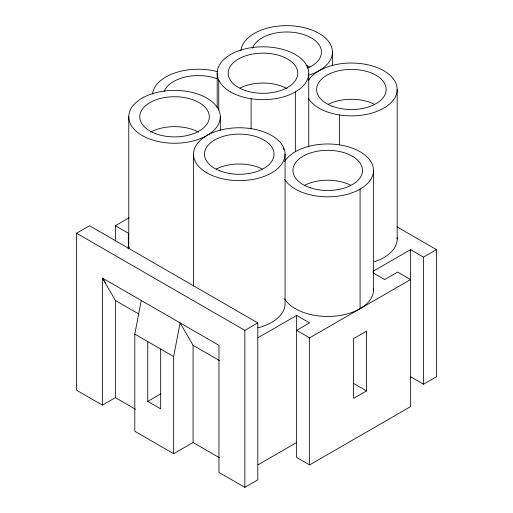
<?xml version="1.0" encoding="UTF-8"?>
<svg xmlns="http://www.w3.org/2000/svg" width="513" height="513" viewBox="0 0 513 513"><rect width="100%" height="100%" fill="white"/><g stroke="black" fill="none" stroke-linecap="round" stroke-linejoin="round"><path stroke-width="0.77" d="M219.417 457.718L193.061 442.501L173.638 453.71L134.797 431.286L134.797 334.11L141.267 300.477M173.638 453.71L173.638 356.535L180.114 322.901L193.061 345.326L193.061 442.501M102.427 405.123L76.533 390.175L76.533 233.197L89.48 225.726L257.795 322.901L257.795 479.873L244.848 487.35L218.955 472.402L218.955 345.326L102.427 278.052L102.427 405.123L115.374 397.652L135.49 409.265M115.374 240.911L115.374 225.726L129.212 217.736M127.981 248.35L129.359 247.555M76.533 233.197L244.848 330.372L257.795 322.901M147.744 341.587L147.744 401.39L160.864 393.811M257.968 337.746L296.636 315.424L309.583 322.901L296.636 330.372L309.583 337.849L410.573 279.547L397.626 272.07L384.679 279.547L373.092 272.858M373.118 271.268L410.573 249.645L423.52 257.122L436.467 249.645L436.467 376.722L423.52 384.199L410.573 376.722M366.551 390.925L353.604 398.396L353.604 338.599L366.551 331.122L366.551 390.925L353.431 383.346M257.968 464.823L296.636 442.501M296.636 315.424L296.636 457.449L309.583 464.925L410.573 406.623L410.573 249.645M396.985 226.849L436.467 249.645M115.374 225.726L128.321 233.197L128.321 248.382M105.883 283.285L102.427 278.052L115.374 300.477L138.959 314.091M193.061 345.326L219.417 360.543M134.797 334.11L173.638 356.535M147.744 401.39L160.691 408.861L160.691 349.064M423.52 257.122L423.52 384.199M397.177 89.454L397.177 238.955M373.483 170.406L373.483 290.012M360.075 189.098L360.075 308.698M339.555 114.983L339.555 144.878M332.443 52.076L332.443 65.67M309.583 337.849L309.583 464.925M308.749 73.231L308.749 146.917M307.191 66.395L307.191 67.966M295.341 91.923L295.341 151.72M285.055 154.189L285.055 303.69A45.772 26.426 0 0 1 257.904 327.833M283.497 147.346L283.497 149.706M251.126 98.759L251.126 128.66M244.848 330.372L244.848 487.35M220.321 116.81A45.772 26.426 0 0 1 151.656 139.703A45.772 26.426 0 0 1 151.656 93.924A45.772 26.426 0 0 1 220.321 116.81L220.321 130.405M218.756 80.073L218.756 109.974M217.198 73.231L217.198 107.672M193.504 154.189L193.504 286.1M128.769 116.81L128.769 248.728M115.374 300.477L115.374 397.652M373.406 288.479A45.772 26.426 0 0 1 336.759 315.918A45.772 26.426 0 0 1 284.555 298.822M397.1 237.423A45.772 26.426 0 0 1 374.291 261.842M284.555 161.595A45.772 26.426 0 0 1 354.932 149.161A45.772 26.426 0 0 1 354.932 191.657A45.772 26.426 0 0 1 284.555 179.223M152.541 94.129A45.772 26.426 0 0 1 217.595 71.711M164.256 91.346A34.788 20.084 0 0 1 167.347 86.415L168.463 85.273A34.788 20.084 0 0 1 217.512 78.938M240.969 50.55A45.772 26.426 0 0 1 310.692 29.581A45.772 26.426 0 0 1 309.557 74.962M308.249 80.637A45.772 26.426 0 0 1 378.626 68.21A45.772 26.426 0 0 1 378.626 110.699A45.772 26.426 0 0 1 308.249 98.265M252.55 48.158A34.788 20.084 0 0 1 305.043 35.019A34.788 20.084 0 0 1 307.845 68.011M305.998 65.279A34.788 20.084 0 0 1 309.608 66.876M328.467 104.254A34.788 20.084 0 0 1 374.343 104.254M240.033 88.031A34.788 20.084 0 0 1 287.03 88.627M150.444 132.226A34.788 20.084 0 0 1 198.557 132.181M216.339 168.989A34.788 20.084 0 0 1 262.214 168.989M304.773 185.206A34.788 20.084 0 0 1 350.648 185.206M310.314 187.803A34.788 20.084 0 0 0 362.499 170.406A34.788 20.084 0 0 0 310.314 153.015A34.788 20.084 0 0 0 310.314 187.803M206.912 172.875A45.772 26.426 0 0 0 283.497 161.031A45.772 26.426 0 0 0 227.432 128.66A45.772 26.426 0 0 0 206.912 172.875M155.266 133.534A34.788 20.084 0 0 0 209.259 118.093A34.788 20.084 0 0 0 159.101 98.817A34.788 20.084 0 0 0 155.266 133.534M219.949 170.887A34.788 20.084 0 0 0 273.993 155.503A34.788 20.084 0 0 0 223.892 136.176A34.788 20.084 0 0 0 219.949 170.887M332.078 106.153A34.788 20.084 0 0 0 386.116 90.769A34.788 20.084 0 0 0 336.015 71.442A34.788 20.084 0 0 0 332.078 106.153M230.606 91.923A45.772 26.426 0 0 0 307.191 80.073A45.772 26.426 0 0 0 251.126 47.703A45.772 26.426 0 0 0 230.606 91.923M245.58 90.628A34.788 20.084 0 0 0 297.764 73.231A34.788 20.084 0 0 0 245.58 55.84A34.788 20.084 0 0 0 245.58 90.628"/></g></svg>
